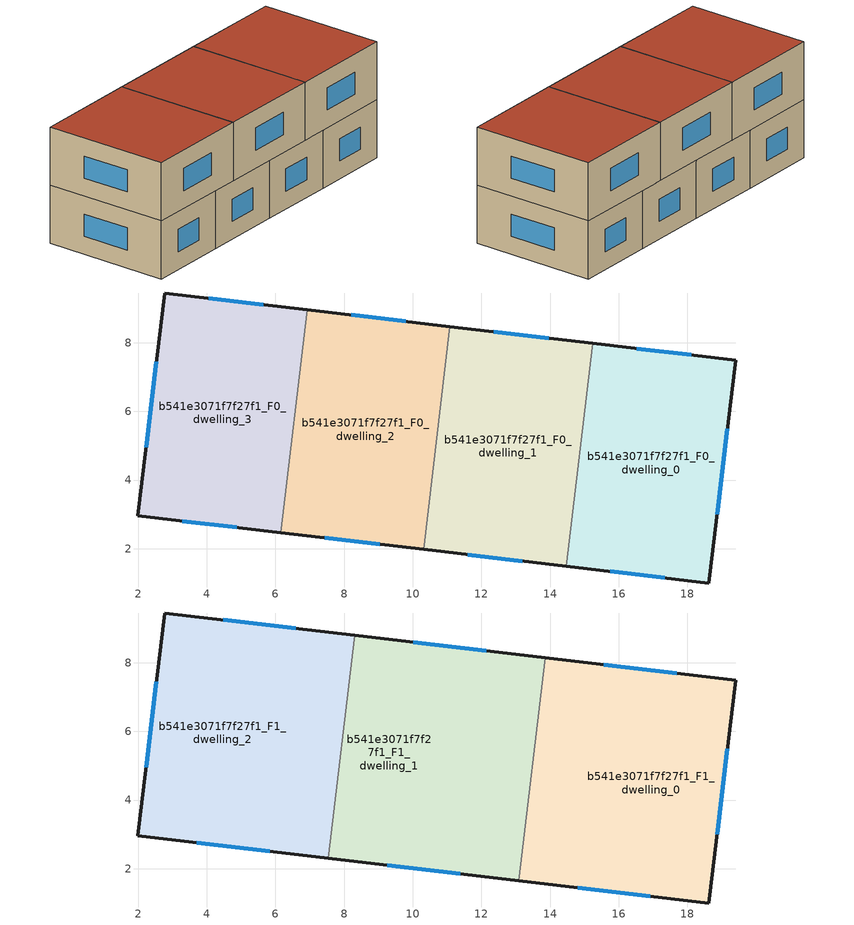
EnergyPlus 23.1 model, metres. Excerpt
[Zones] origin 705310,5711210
b541e3071f7f27f1_F0_dwelling_0
 floor ground (EU_floor_Construction): 19.4,7.49 18.63,1 14.47,1.49 15.24,7.98 z0
 wall outside (EU_wall_Construction): 14.47,1.49 18.63,1 19.4,7.49 15.24,7.98 z0:3
 wall to b541e3071f7f27f1_F0_dwelling_1 (EU_wall_Construction): 15.24,7.98 14.47,1.49 z0:3
 window (EU_Window_Construction): 18.11,7.64 16.52,7.83 / 18.87,3.01 19.16,5.49 / 15.76,1.34 17.35,1.15 z0.93:2.07
b541e3071f7f27f1_F0_dwelling_1
 floor ground (EU_floor_Construction): 15.24,7.98 14.47,1.49 10.32,1.98 11.08,8.47 z0
 wall outside (EU_wall_Construction): 10.32,1.98 14.47,1.49 / 15.24,7.98 11.08,8.47 z0:3
 wall to b541e3071f7f27f1_F0_dwelling_2 (EU_wall_Construction): 11.08,8.47 10.32,1.98 z0:3
 window (EU_Window_Construction): 11.6,1.83 13.19,1.64 / 13.95,8.13 12.36,8.32 z0.93:2.07
b541e3071f7f27f1_F0_dwelling_2
 floor ground (EU_floor_Construction): 11.08,8.47 10.32,1.98 6.16,2.47 6.92,8.96 z0
 wall outside (EU_wall_Construction): 6.16,2.47 10.32,1.98 / 11.08,8.47 6.92,8.96 z0:3
 wall to b541e3071f7f27f1_F0_dwelling_3 (EU_wall_Construction): 6.92,8.96 6.16,2.47 z0:3
 window (EU_Window_Construction): 7.44,2.32 9.03,2.13 / 9.8,8.62 8.21,8.81 z0.93:2.07
b541e3071f7f27f1_F0_dwelling_3
 floor ground (EU_floor_Construction): 6.92,8.96 6.16,2.47 2,2.96 2.77,9.45 z0
 wall outside (EU_wall_Construction): 6.92,8.96 2.77,9.45 2,2.96 6.16,2.47 z0:3
 window (EU_Window_Construction): 3.28,2.81 4.87,2.62 / 2.53,7.44 2.24,4.96 / 5.64,9.11 4.05,9.3 z0.93:2.07
b541e3071f7f27f1_F1_dwelling_0
 floor to b541e3071f7f27f1_F0_dwelling_0 (EU_floor_Construction): 19.4,7.49 18.63,1 14.48,1.49 15.24,7.98 z3
 floor to b541e3071f7f27f1_F0_dwelling_1 (EU_floor_Construction): 15.24,7.98 14.48,1.49 13.09,1.65 13.85,8.14 z3
 wall outside (EU_wall_Construction): 13.09,1.65 18.63,1 19.4,7.49 13.85,8.14 z3:6
 wall to b541e3071f7f27f1_F1_dwelling_1 (EU_wall_Construction): 13.85,8.14 13.09,1.65 z3:6
 window (EU_Window_Construction): 17.69,7.69 15.57,7.94 / 18.87,3.01 19.16,5.49 / 14.8,1.45 16.92,1.2 z3.93:5.07
 roof outside (EU_roof_Construction): 18.63,1 19.4,7.49 13.85,8.14 13.09,1.65 z6
b541e3071f7f27f1_F1_dwelling_1
 floor to b541e3071f7f27f1_F0_dwelling_1 (EU_floor_Construction): 13.85,8.14 13.09,1.65 10.32,1.98 11.08,8.47 z3
 floor to b541e3071f7f27f1_F0_dwelling_2 (EU_floor_Construction): 11.08,8.47 10.32,1.98 7.55,2.3 8.31,8.8 z3
 wall outside (EU_wall_Construction): 7.55,2.3 13.09,1.65 / 13.85,8.14 8.31,8.8 z3:6
 wall to b541e3071f7f27f1_F1_dwelling_2 (EU_wall_Construction): 8.31,8.8 7.55,2.3 z3:6
 window (EU_Window_Construction): 9.26,2.1 11.38,1.85 / 12.14,8.35 10.02,8.59 z3.93:5.07
 roof outside (EU_roof_Construction): 13.09,1.65 13.85,8.14 8.31,8.8 7.55,2.3 z6
b541e3071f7f27f1_F1_dwelling_2
 floor to b541e3071f7f27f1_F0_dwelling_2 (EU_floor_Construction): 8.31,8.8 7.55,2.3 6.16,2.47 6.92,8.96 z3
 floor to b541e3071f7f27f1_F0_dwelling_3 (EU_floor_Construction): 6.92,8.96 6.16,2.47 2,2.96 2.77,9.45 z3
 wall outside (EU_wall_Construction): 8.31,8.8 2.77,9.45 2,2.96 7.55,2.3 z3:6
 window (EU_Window_Construction): 3.71,2.75 5.83,2.51 / 2.53,7.44 2.24,4.96 / 6.6,9 4.48,9.25 z3.93:5.07
 roof outside (EU_roof_Construction): 7.55,2.3 8.31,8.8 2.77,9.45 2,2.96 z6
[Building]
EU S2 Campaign: North Axis=0; Terrain=City; Solar Distribution=FullExterior
[Site:Location]
London: Latitude=51.5; Longitude=-0.5; Time Zone=0; Elevation=25
[SizingPeriod:WeatherFileDays]
AnnualSizingPeriod: Begin Month=1; Begin Day of Month=1; End Month=12; End Day of Month=31; Day of Week for Start Day=Monday; Use Weather File Daylight Saving Period=No; Use Weather File Rain and Snow Indicators=No
[MATERIAL]
EU_InternalMass_Material: Roughness=MediumRough; Thickness=0.1; Conductivity=1; Density=1800; Specific Heat=900; Thermal Absorptance=0.9; Solar Absorptance=0.7; Visible Absorptance=0.7
[MATERIAL:NOMASS] Roughness=MediumRough; Thermal Absorptance=0.9; Solar Absorptance=0.7; Visible Absorptance=0.7
Name | Thermal Resistance
EU_wall_NoMass | 0.53138
EU_roof_NoMass | 2.54466
EU_floor_NoMass | 1.96308
[WINDOWMATERIAL:SIMPLEGLAZINGSYSTEM]
EU_Window_SimpleGlazing: UFactor=4.07112; Solar Heat Gain Coefficient=0.85; Visible Transmittance=0.85
[CONSTRUCTION]
EU_wall_Construction: EU_wall_NoMass
EU_roof_Construction: EU_roof_NoMass
EU_floor_Construction: EU_floor_NoMass
EU_InternalMass_Construction: EU_InternalMass_Material
EU_Window_Construction: EU_Window_SimpleGlazing
[ZONE] Type=1; Multiplier=1; Ceiling Height=autocalculate; Floor Area=autocalculate; Part of Total Floor Area=Yes
Name | Volume
b541e3071f7f27f1_F0_dwelling_0 | 82.0891
b541e3071f7f27f1_F1_dwelling_0 | 109.457
b541e3071f7f27f1_F0_dwelling_1 | 82.0818
b541e3071f7f27f1_F1_dwelling_1 | 109.448
b541e3071f7f27f1_F0_dwelling_2 | 82.1001
b541e3071f7f27f1_F1_dwelling_2 | 109.458
b541e3071f7f27f1_F0_dwelling_3 | 82.0913
[INTERNALMASS] Construction=EU_InternalMass_Construction
Name | Zone or ZoneList | Surface Area
b541e3071f7f27f1_F0_dwelling_0_EU_InternalMass | b541e3071f7f27f1_F0_dwelling_0 | 27.3633
b541e3071f7f27f1_F0_dwelling_1_EU_InternalMass | b541e3071f7f27f1_F0_dwelling_1 | 27.3604
b541e3071f7f27f1_F0_dwelling_2_EU_InternalMass | b541e3071f7f27f1_F0_dwelling_2 | 27.3668
b541e3071f7f27f1_F0_dwelling_3_EU_InternalMass | b541e3071f7f27f1_F0_dwelling_3 | 27.3633
b541e3071f7f27f1_F1_dwelling_0_EU_InternalMass | b541e3071f7f27f1_F1_dwelling_0 | 36.4857
b541e3071f7f27f1_F1_dwelling_1_EU_InternalMass | b541e3071f7f27f1_F1_dwelling_1 | 36.4826
b541e3071f7f27f1_F1_dwelling_2_EU_InternalMass | b541e3071f7f27f1_F1_dwelling_2 | 36.4857
[OTHEREQUIPMENT] Fuel Type=Electricity; Design Level Calculation Method=Watts/Area; Power per Zone Floor Area=1; Fraction Latent=0; Fraction Radiant=0; Fraction Lost=0; Carbon Dioxide Generation Rate=0; EndUse Subcategory=EU_Step8_InternalGains
Name | Zone or ZoneList or Space or SpaceList | Schedule
EU_Step8_InternalGain_b541e3071f7f27f1_F0_dwelling_0_f000 | b541e3071f7f27f1_F0_dwelling_0 | EU_Step8_GainSchedule_b541e3071f7f27f1_F0_dwelling_0_f000
EU_Step8_InternalGain_b541e3071f7f27f1_F0_dwelling_1_f000 | b541e3071f7f27f1_F0_dwelling_1 | EU_Step8_GainSchedule_b541e3071f7f27f1_F0_dwelling_1_f000
EU_Step8_InternalGain_b541e3071f7f27f1_F0_dwelling_2_f000 | b541e3071f7f27f1_F0_dwelling_2 | EU_Step8_GainSchedule_b541e3071f7f27f1_F0_dwelling_2_f000
EU_Step8_InternalGain_b541e3071f7f27f1_F0_dwelling_3_f000 | b541e3071f7f27f1_F0_dwelling_3 | EU_Step8_GainSchedule_b541e3071f7f27f1_F0_dwelling_3_f000
EU_Step8_InternalGain_b541e3071f7f27f1_F1_dwelling_0_f000 | b541e3071f7f27f1_F1_dwelling_0 | EU_Step8_GainSchedule_b541e3071f7f27f1_F1_dwelling_0_f000
EU_Step8_InternalGain_b541e3071f7f27f1_F1_dwelling_1_f000 | b541e3071f7f27f1_F1_dwelling_1 | EU_Step8_GainSchedule_b541e3071f7f27f1_F1_dwelling_1_f000
EU_Step8_InternalGain_b541e3071f7f27f1_F1_dwelling_2_f000 | b541e3071f7f27f1_F1_dwelling_2 | EU_Step8_GainSchedule_b541e3071f7f27f1_F1_dwelling_2_f000
[ZONEVENTILATION:DESIGNFLOWRATE] Schedule=EU_AlwaysOn; Design Flow Rate Calculation Method=AirChanges/Hour; Air Changes per Hour=0.463094; Ventilation Type=Natural; Fan Pressure Rise=0; Fan Total Efficiency=1; Constant Term Coefficient=1; Temperature Term Coefficient=0; Velocity Term Coefficient=0; Velocity Squared Term Coefficient=0; Minimum Indoor Temperature=-100; Maximum Indoor Temperature=100; Delta Temperature=-100; Minimum Outdoor Temperature=-100; Maximum Outdoor Temperature=100; Maximum Wind Speed=40
Name | Zone or ZoneList or Space or SpaceList
EU_ConstantAir_b541e3071f7f27f1_F0_dwelling_0 | b541e3071f7f27f1_F0_dwelling_0
EU_ConstantAir_b541e3071f7f27f1_F0_dwelling_1 | b541e3071f7f27f1_F0_dwelling_1
EU_ConstantAir_b541e3071f7f27f1_F0_dwelling_2 | b541e3071f7f27f1_F0_dwelling_2
EU_ConstantAir_b541e3071f7f27f1_F0_dwelling_3 | b541e3071f7f27f1_F0_dwelling_3
EU_ConstantAir_b541e3071f7f27f1_F1_dwelling_0 | b541e3071f7f27f1_F1_dwelling_0
EU_ConstantAir_b541e3071f7f27f1_F1_dwelling_1 | b541e3071f7f27f1_F1_dwelling_1
EU_ConstantAir_b541e3071f7f27f1_F1_dwelling_2 | b541e3071f7f27f1_F1_dwelling_2
[HVACTEMPLATE:THERMOSTAT] Constant Heating Setpoint=20; Constant Cooling Setpoint=50
EU_HeatOnly_b541e3071f7f27f1_F0_dwelling_0; EU_HeatOnly_b541e3071f7f27f1_F0_dwelling_1; EU_HeatOnly_b541e3071f7f27f1_F0_dwelling_2; EU_HeatOnly_b541e3071f7f27f1_F0_dwelling_3; EU_HeatOnly_b541e3071f7f27f1_F1_dwelling_0; EU_HeatOnly_b541e3071f7f27f1_F1_dwelling_1; EU_HeatOnly_b541e3071f7f27f1_F1_dwelling_2
[HVACTEMPLATE:ZONE:IDEALLOADSAIRSYSTEM] System Availability Schedule=EU_AlwaysOn; Maximum Heating Supply Air Temperature=50; Minimum Cooling Supply Air Temperature=13; Maximum Heating Supply Air Humidity Ratio=0.0156; Minimum Cooling Supply Air Humidity Ratio=0.0077; Heating Limit=NoLimit; Cooling Limit=NoLimit; Heating Availability Schedule=EU_AlwaysOn; Cooling Availability Schedule=EU_CoolingOff; Dehumidification Control Type=ConstantSensibleHeatRatio; Cooling Sensible Heat Ratio=0.7; Dehumidification Setpoint=60; Humidification Control Type=None; Humidification Setpoint=30; Outdoor Air Method=None; Outdoor Air Flow Rate per Person=0.00944; Outdoor Air Flow Rate per Zone Floor Area=0; Outdoor Air Flow Rate per Zone=0; Demand Controlled Ventilation Type=None; Outdoor Air Economizer Type=NoEconomizer; Heat Recovery Type=None; Sensible Heat Recovery Effectiveness=0.7; Latent Heat Recovery Effectiveness=0.65
Name | Template Thermostat
b541e3071f7f27f1_F0_dwelling_0 | EU_HeatOnly_b541e3071f7f27f1_F0_dwelling_0
b541e3071f7f27f1_F0_dwelling_1 | EU_HeatOnly_b541e3071f7f27f1_F0_dwelling_1
b541e3071f7f27f1_F0_dwelling_2 | EU_HeatOnly_b541e3071f7f27f1_F0_dwelling_2
b541e3071f7f27f1_F0_dwelling_3 | EU_HeatOnly_b541e3071f7f27f1_F0_dwelling_3
b541e3071f7f27f1_F1_dwelling_0 | EU_HeatOnly_b541e3071f7f27f1_F1_dwelling_0
b541e3071f7f27f1_F1_dwelling_1 | EU_HeatOnly_b541e3071f7f27f1_F1_dwelling_1
b541e3071f7f27f1_F1_dwelling_2 | EU_HeatOnly_b541e3071f7f27f1_F1_dwelling_2
[SIZING:ZONE] Zone Cooling Design Supply Air Temperature Input Method=SupplyAirTemperature; Zone Cooling Design Supply Air Temperature=13; Zone Heating Design Supply Air Temperature Input Method=SupplyAirTemperature; Zone Heating Design Supply Air Temperature=50; Zone Cooling Design Supply Air Humidity Ratio=0.008; Zone Heating Design Supply Air Humidity Ratio=0.008; Cooling Design Air Flow Method=DesignDay; Cooling Design Air Flow Rate=0; Cooling Minimum Air Flow per Zone Floor Area=0.000762; Cooling Minimum Air Flow=0; Cooling Minimum Air Flow Fraction=0.2; Heating Design Air Flow Method=DesignDay; Heating Design Air Flow Rate=0; Heating Maximum Air Flow per Zone Floor Area=0.002032; Heating Maximum Air Flow=0.141576; Heating Maximum Air Flow Fraction=0.3; Account for Dedicated Outdoor Air System=No; Dedicated Outdoor Air System Control Strategy=NeutralSupplyAir; Dedicated Outdoor Air Low Setpoint Temperature for Design=autosize; Dedicated Outdoor Air High Setpoint Temperature for Design=autosize; Zone Load Sizing Method=Sensible Load Only No Latent Load; Zone Latent Cooling Design Supply Air Humidity Ratio Input Method=HumidityRatioDifference; Zone Cooling Design Supply Air Humidity Ratio Difference=0.005; Zone Latent Heating Design Supply Air Humidity Ratio Input Method=HumidityRatioDifference; Zone Humidification Design Supply Air Humidity Ratio Difference=0.005
b541e3071f7f27f1_F0_dwelling_0; b541e3071f7f27f1_F0_dwelling_1; b541e3071f7f27f1_F0_dwelling_2; b541e3071f7f27f1_F0_dwelling_3; b541e3071f7f27f1_F1_dwelling_0; b541e3071f7f27f1_F1_dwelling_1; b541e3071f7f27f1_F1_dwelling_2
[SCHEDULE:CONSTANT]
Name | Hourly Value
EU_AlwaysOn | 1
EU_CoolingOff | 0
[SCHEDULE:FILE] Column Number=1; Rows to Skip at Top=0; Number of Hours of Data=8760; Column Separator=Comma; Interpolate to Timestep=No; Minutes per Item=60; Adjust Schedule for Daylight Savings=Yes
Name | File
EU_Step8_GainSchedule_b541e3071f7f27f1_F0_dwelling_0_f000 | ../../schedules/b541e3071f7f27f1/b541e3071f7f27f1_F0_dwelling_0_f000_gain.csv
EU_Step8_GainSchedule_b541e3071f7f27f1_F0_dwelling_1_f000 | ../../schedules/b541e3071f7f27f1/b541e3071f7f27f1_F0_dwelling_1_f000_gain.csv
EU_Step8_GainSchedule_b541e3071f7f27f1_F0_dwelling_2_f000 | ../../schedules/b541e3071f7f27f1/b541e3071f7f27f1_F0_dwelling_2_f000_gain.csv
EU_Step8_GainSchedule_b541e3071f7f27f1_F0_dwelling_3_f000 | ../../schedules/b541e3071f7f27f1/b541e3071f7f27f1_F0_dwelling_3_f000_gain.csv
EU_Step8_GainSchedule_b541e3071f7f27f1_F1_dwelling_0_f000 | ../../schedules/b541e3071f7f27f1/b541e3071f7f27f1_F1_dwelling_0_f000_gain.csv
EU_Step8_GainSchedule_b541e3071f7f27f1_F1_dwelling_1_f000 | ../../schedules/b541e3071f7f27f1/b541e3071f7f27f1_F1_dwelling_1_f000_gain.csv
EU_Step8_GainSchedule_b541e3071f7f27f1_F1_dwelling_2_f000 | ../../schedules/b541e3071f7f27f1/b541e3071f7f27f1_F1_dwelling_2_f000_gain.csv
